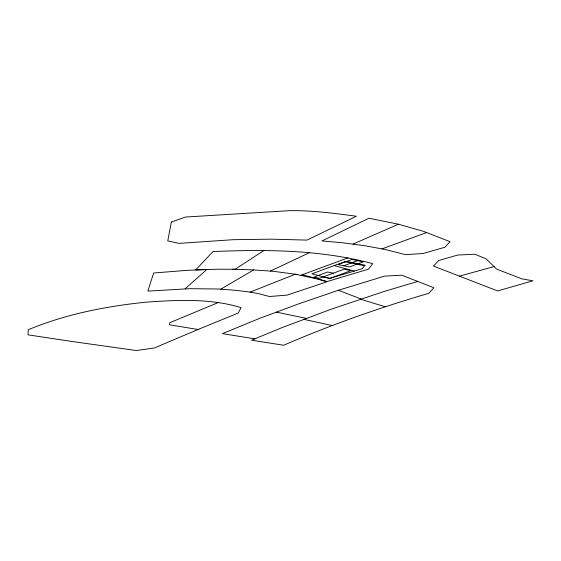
<?xml version="1.0" encoding="UTF-8"?>
<svg xmlns="http://www.w3.org/2000/svg" width="561" height="561" viewBox="0 0 561 561"><rect width="100%" height="100%" fill="white"/><g stroke="black" fill="none" stroke-linecap="round" stroke-linejoin="round"><path stroke-width="0.84" d="M185.046 288.845L206.834 269.511L186.715 270.367L153.651 273.004L147.852 291.11L189.744 288.684L218.201 288.999L235.389 290.282L250.143 292.085L258.235 293.557L269.476 296.517L287.064 295.107L326.733 281.881L317.54 278.957L295.381 274.21L250.143 292.085M263.866 250.529L235.171 269.266L217.675 269.217L195.656 269.946L212.991 251.545C266.37 249.35 320.808 249.659 372.756 263.684L368.423 269.196L327.336 281.496L302.309 274.729M220.845 289.153L253.628 269.911L273.375 271.307L297.106 274.476M270.402 271.061L309.286 252.723M353.086 244.07L398.394 224.211L423.218 231.244L450.09 241.7L444.817 247.268L423.057 253.516L405.624 254.68L385.624 249.582L364.643 245.69L341.544 242.661L321.93 240.95L368.956 218.229L398.394 224.211M198.012 329.496L238.299 313.01L241.062 307.617C210.249 298.214 177.255 299.974 145.502 302.211C105.503 306.383 65.448 314.23 28.204 329.763L28.05 334.854L70.875 341.319L136.316 350.534L154.254 348.023L198.012 329.496L169.492 324.798L169.801 322.708L218.145 302.596M254.792 338.816L222.373 333.648L259.792 318.297L298.108 304.062L338.353 290.282L384.594 276.117L401.795 275.192L433.87 287.744L428.842 293.305C379.488 307.723 330.878 324.805 283.684 345.246L251.545 340.204L281.839 327.68L331.299 309.167L384.18 291.44L417.777 281.447M300.955 275.227L347.953 257.864M343.795 265.774L357.63 260.662M382.027 248.874L426.767 232.506M459.473 276.138L494.08 266.587L496.758 269.182L522.039 278.908L532.95 280.788L497.621 290.942L433.506 266.089L438.681 260.528L457.699 255.052L474.837 254.224L486.085 258.873L494.08 266.587M232.52 269.21L253.628 269.911M344.72 261.685L364.51 265.781M333.367 273.179L327.666 272.001L313.837 277.113L319.539 278.291L344.124 269.21L350.969 270.626L330.219 278.291L323.374 276.875M276.236 312.098L306.124 318.339M303.599 319.314L332.203 325.541M334.174 265.584L354.398 271.054M360.421 299.195L385.393 306.79M338.353 290.282L361.074 298.978M171.329 222.093L167.76 240.942L178.987 243.376L232.92 239.708L271.047 239.161L307.014 240.094L356.424 216.251C334.244 213.278 311.888 210.326 289.469 210.663L185.467 217.044L171.329 222.093M364.966 265.206L362.203 268.719L329.454 278.515L311.965 273.789L345.892 261.258L364.966 265.206M351.922 259.484L338.094 264.596L349.503 266.952L363.332 261.847L351.922 259.484"/></g></svg>
